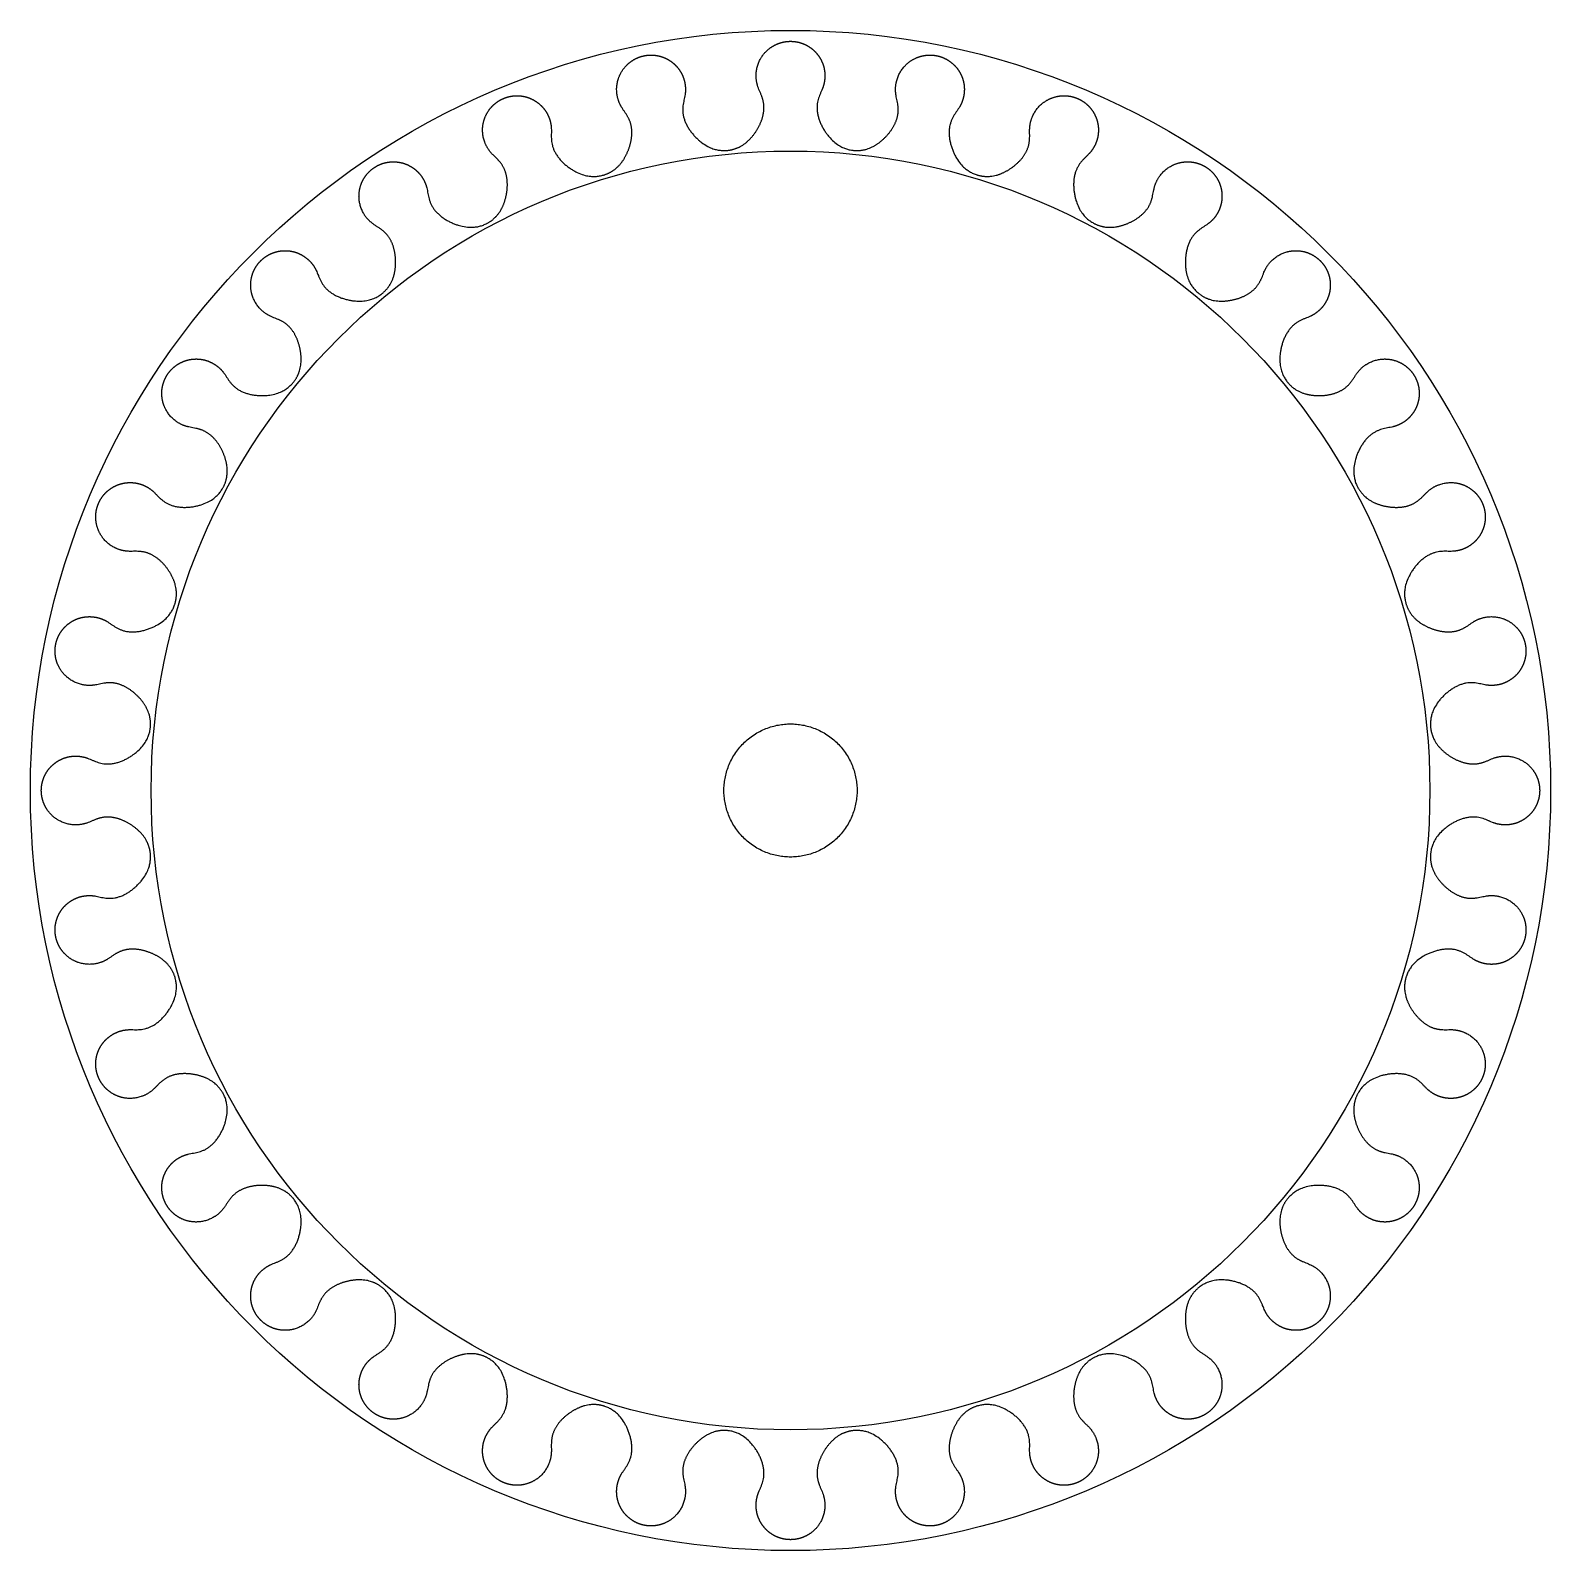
# Model space of a CAD drawing. Header units: millimetres. Extents: x -316 to 441, y -34 to 850.
# Drawn here: x -87.3 to -18.8, y 51.2 to 119.7 of the extents above; entities that cross this region are included whole.
import ezdxf

# ---------------------------------------------------------------- set-up
doc = ezdxf.new("R2010")
doc.units = ezdxf.units.MM
doc.header["$MEASUREMENT"] = 0
doc.layers.add('Work layer', color=254, linetype='Continuous', true_color=0xdddddd)

msp = doc.modelspace()

# ---------------------------------------------------------------- linework, layer by layer
at = {"layer": 'Work layer'}
for radius in [34.25, 28.81]:
    msp.add_circle((-53.062, 85.459), radius, dxfattribs=at)
for points, weights, degree, knots in [([(-84.74, 86.915), (-85.021, 87.018), (-85.325, 87.053), (-85.629, 87.013), (-85.913, 86.9), (-86.159, 86.728), (-86.404, 86.556), (-86.607, 86.328), (-86.749, 86.056), (-86.82, 85.759), (-86.82, 85.459), (-86.82, 85.159), (-86.749, 84.862), (-86.607, 84.589), (-86.404, 84.361), (-86.159, 84.189), (-85.913, 84.017), (-85.629, 83.905), (-85.325, 83.865), (-85.021, 83.9), (-84.74, 84.002), (-84.209, 84.195), (-83.766, 84.631), (-82.772, 84.044), (-82.295, 83.646), (-82.051, 83.136), (-81.957, 82.94), (-81.897, 82.729), (-81.876, 82.51), (-81.893, 82.292), (-81.947, 82.081), (-82.087, 81.534), (-82.477, 81.05), (-83.338, 80.281), (-83.857, 80.621), (-84.415, 80.707), (-84.712, 80.753), (-85.016, 80.728), (-85.307, 80.629), (-85.563, 80.464), (-85.771, 80.247), (-85.978, 80.03), (-86.132, 79.767), (-86.218, 79.472), (-86.23, 79.167), (-86.171, 78.873), (-86.113, 78.579), (-85.985, 78.301), (-85.793, 78.062), (-85.55, 77.877), (-85.275, 77.756), (-85.001, 77.636), (-84.7, 77.581), (-84.394, 77.601), (-84.103, 77.695), (-83.847, 77.85), (-83.364, 78.143), (-83.014, 78.656), (-81.925, 78.275), (-81.38, 77.977), (-81.041, 77.525), (-80.91, 77.352), (-80.811, 77.156), (-80.747, 76.946), (-80.721, 76.728), (-80.733, 76.511), (-80.764, 75.947), (-81.052, 75.397), (-81.746, 74.474), (-82.321, 74.706), (-82.886, 74.682), (-83.185, 74.669), (-83.479, 74.585), (-83.745, 74.431), (-83.964, 74.219), (-84.125, 73.966), (-84.286, 73.713), (-84.386, 73.425), (-84.413, 73.119), (-84.365, 72.817), (-84.25, 72.54), (-84.135, 72.263), (-83.956, 72.016), (-83.721, 71.818), (-83.446, 71.685), (-83.154, 71.62), (-82.861, 71.555), (-82.556, 71.56), (-82.259, 71.64), (-81.992, 71.788), (-81.771, 71.99), (-81.354, 72.372), (-81.112, 72.944), (-79.969, 72.782), (-79.376, 72.597), (-78.955, 72.219), (-78.794, 72.074), (-78.658, 71.902), (-78.554, 71.708), (-78.486, 71.5), (-78.456, 71.284), (-78.376, 70.725), (-78.551, 70.129), (-79.051, 69.089), (-79.661, 69.205), (-80.21, 69.071), (-80.501, 68.999), (-80.773, 68.86), (-81.004, 68.657), (-81.178, 68.406), (-81.286, 68.127), (-81.395, 67.847), (-81.437, 67.545), (-81.403, 67.239), (-81.297, 66.953), (-81.131, 66.704), (-80.964, 66.454), (-80.74, 66.247), (-80.471, 66.099), (-80.175, 66.022), (-79.876, 66.015), (-79.576, 66.009), (-79.277, 66.073), (-79.002, 66.209), (-78.769, 66.407), (-78.592, 66.648), (-78.258, 67.104), (-78.131, 67.712), (-76.978, 67.776), (-76.361, 67.71), (-75.875, 67.422), (-75.688, 67.312), (-75.521, 67.169), (-75.382, 66.999), (-75.274, 66.808), (-75.202, 66.603), (-75.015, 66.07), (-75.07, 65.451), (-75.359, 64.333), (-75.979, 64.328), (-76.491, 64.089), (-76.763, 63.962), (-77.002, 63.773), (-77.189, 63.529), (-77.311, 63.249), (-77.363, 62.953), (-77.415, 62.658), (-77.397, 62.353), (-77.304, 62.06), (-77.144, 61.8), (-76.932, 61.588), (-76.72, 61.376), (-76.46, 61.216), (-76.167, 61.124), (-75.862, 61.106), (-75.567, 61.158), (-75.272, 61.21), (-74.992, 61.331), (-74.748, 61.518), (-74.558, 61.757), (-74.432, 62.029), (-74.193, 62.541), (-74.187, 63.162), (-73.069, 63.45), (-72.451, 63.506), (-71.918, 63.318), (-71.713, 63.246), (-71.522, 63.139), (-71.351, 62.999), (-71.209, 62.833), (-71.098, 62.646), (-70.811, 62.159), (-70.744, 61.542), (-70.809, 60.389), (-71.417, 60.263), (-71.872, 59.929), (-72.114, 59.752), (-72.312, 59.519), (-72.447, 59.243), (-72.512, 58.945), (-72.505, 58.645), (-72.499, 58.345), (-72.421, 58.05), (-72.274, 57.781), (-72.066, 57.557), (-71.817, 57.39), (-71.568, 57.223), (-71.281, 57.117), (-70.976, 57.084), (-70.673, 57.126), (-70.394, 57.234), (-70.114, 57.343), (-69.863, 57.517), (-69.661, 57.747), (-69.521, 58.019), (-69.45, 58.31), (-69.316, 58.859), (-69.432, 59.469), (-68.391, 59.97), (-67.796, 60.145), (-67.236, 60.065), (-67.021, 60.034), (-66.812, 59.967), (-66.618, 59.863), (-66.446, 59.727), (-66.301, 59.565), (-65.924, 59.145), (-65.739, 58.552), (-65.577, 57.409), (-66.148, 57.166), (-66.53, 56.75), (-66.733, 56.529), (-66.881, 56.262), (-66.961, 55.965), (-66.966, 55.66), (-66.901, 55.367), (-66.836, 55.074), (-66.702, 54.8), (-66.505, 54.564), (-66.258, 54.385), (-65.981, 54.27), (-65.704, 54.156), (-65.402, 54.108), (-65.096, 54.134), (-64.807, 54.234), (-64.555, 54.395), (-64.302, 54.556), (-64.089, 54.776), (-63.936, 55.042), (-63.852, 55.335), (-63.839, 55.635), (-63.814, 56.199), (-64.047, 56.775), (-63.124, 57.469), (-62.574, 57.757), (-62.01, 57.788), (-61.793, 57.8), (-61.575, 57.774), (-61.364, 57.71), (-61.169, 57.61), (-60.995, 57.48), (-60.543, 57.141), (-60.246, 56.596), (-59.864, 55.506), (-60.377, 55.157), (-60.671, 54.674), (-60.826, 54.417), (-60.92, 54.127), (-60.94, 53.82), (-60.885, 53.52), (-60.764, 53.245), (-60.643, 52.971), (-60.459, 52.728), (-60.219, 52.535), (-59.942, 52.408), (-59.648, 52.349), (-59.354, 52.291), (-59.049, 52.303), (-58.754, 52.388), (-58.49, 52.543), (-58.274, 52.75), (-58.057, 52.957), (-57.891, 53.214), (-57.793, 53.505), (-57.768, 53.809), (-57.813, 54.105), (-57.899, 54.664), (-58.24, 55.183), (-57.47, 56.044), (-56.987, 56.434), (-56.44, 56.574), (-56.229, 56.628), (-56.01, 56.645), (-55.791, 56.623), (-55.58, 56.564), (-55.384, 56.47), (-54.875, 56.226), (-54.477, 55.749), (-53.89, 54.755), (-54.325, 54.312), (-54.518, 53.781), (-54.621, 53.499), (-54.656, 53.196), (-54.616, 52.891), (-54.504, 52.607), (-54.332, 52.362), (-54.16, 52.116), (-53.931, 51.914), (-53.659, 51.772), (-53.362, 51.701), (-53.062, 51.701), (-52.762, 51.701), (-52.465, 51.772), (-52.193, 51.914), (-51.964, 52.116), (-51.792, 52.362), (-51.62, 52.607), (-51.508, 52.891), (-51.468, 53.196), (-51.503, 53.499), (-51.605, 53.781), (-51.799, 54.312), (-52.234, 54.755), (-51.647, 55.749), (-51.249, 56.226), (-50.739, 56.47), (-50.544, 56.564), (-50.332, 56.623), (-50.114, 56.645), (-49.895, 56.628), (-49.684, 56.574), (-49.137, 56.434), (-48.654, 56.044), (-47.884, 55.183), (-48.225, 54.664), (-48.31, 54.105), (-48.356, 53.809), (-48.331, 53.505), (-48.232, 53.214), (-48.067, 52.957), (-47.85, 52.75), (-47.634, 52.543), (-47.37, 52.388), (-47.075, 52.303), (-46.77, 52.291), (-46.476, 52.349), (-46.182, 52.408), (-45.905, 52.535), (-45.665, 52.728), (-45.481, 52.971), (-45.36, 53.245), (-45.239, 53.52), (-45.184, 53.82), (-45.204, 54.127), (-45.298, 54.417), (-45.453, 54.674), (-45.746, 55.157), (-46.26, 55.506), (-45.878, 56.596), (-45.581, 57.141), (-45.129, 57.48), (-44.955, 57.61), (-44.759, 57.71), (-44.549, 57.774), (-44.331, 57.8), (-44.114, 57.788), (-43.55, 57.757), (-43, 57.469), (-42.077, 56.775), (-42.31, 56.199), (-42.285, 55.635), (-42.272, 55.335), (-42.188, 55.042), (-42.035, 54.776), (-41.822, 54.556), (-41.569, 54.395), (-41.316, 54.234), (-41.028, 54.134), (-40.722, 54.108), (-40.42, 54.156), (-40.143, 54.27), (-39.866, 54.385), (-39.619, 54.564), (-39.422, 54.8), (-39.288, 55.074), (-39.223, 55.367), (-39.158, 55.66), (-39.163, 55.965), (-39.243, 56.262), (-39.391, 56.529), (-39.594, 56.75), (-39.975, 57.166), (-40.547, 57.409), (-40.385, 58.552), (-40.2, 59.145), (-39.823, 59.565), (-39.678, 59.727), (-39.505, 59.863), (-39.311, 59.967), (-39.103, 60.034), (-38.888, 60.065), (-38.328, 60.145), (-37.733, 59.97), (-36.692, 59.469), (-36.808, 58.859), (-36.674, 58.31), (-36.603, 58.019), (-36.463, 57.747), (-36.261, 57.517), (-36.009, 57.343), (-35.73, 57.234), (-35.451, 57.126), (-35.148, 57.084), (-34.843, 57.117), (-34.556, 57.223), (-34.307, 57.39), (-34.058, 57.557), (-33.85, 57.781), (-33.702, 58.05), (-33.625, 58.345), (-33.619, 58.645), (-33.612, 58.945), (-33.676, 59.243), (-33.812, 59.519), (-34.01, 59.752), (-34.252, 59.929), (-34.707, 60.263), (-35.315, 60.389), (-35.38, 61.542), (-35.313, 62.159), (-35.026, 62.646), (-34.915, 62.833), (-34.772, 62.999), (-34.602, 63.139), (-34.411, 63.246), (-34.206, 63.318), (-33.673, 63.506), (-33.055, 63.45), (-31.937, 63.162), (-31.931, 62.541), (-31.692, 62.029), (-31.566, 61.757), (-31.376, 61.518), (-31.132, 61.331), (-30.852, 61.21), (-30.557, 61.158), (-30.261, 61.106), (-29.957, 61.124), (-29.664, 61.216), (-29.404, 61.376), (-29.192, 61.588), (-28.98, 61.8), (-28.82, 62.06), (-28.727, 62.353), (-28.709, 62.658), (-28.761, 62.953), (-28.813, 63.249), (-28.935, 63.529), (-29.122, 63.773), (-29.361, 63.962), (-29.632, 64.089), (-30.145, 64.328), (-30.765, 64.333), (-31.054, 65.451), (-31.109, 66.07), (-30.922, 66.603), (-30.849, 66.808), (-30.742, 66.999), (-30.603, 67.169), (-30.436, 67.312), (-30.249, 67.422), (-29.763, 67.71), (-29.145, 67.776), (-27.993, 67.712), (-27.866, 67.104), (-27.532, 66.648), (-27.355, 66.407), (-27.122, 66.209), (-26.847, 66.073), (-26.548, 66.009), (-26.248, 66.015), (-25.949, 66.022), (-25.653, 66.099), (-25.384, 66.247), (-25.16, 66.454), (-24.993, 66.704), (-24.827, 66.953), (-24.721, 67.239), (-24.687, 67.545), (-24.729, 67.847), (-24.837, 68.127), (-24.946, 68.406), (-25.12, 68.657), (-25.351, 68.86), (-25.622, 68.999), (-25.914, 69.071), (-26.462, 69.205), (-27.072, 69.089), (-27.573, 70.129), (-27.748, 70.725), (-27.668, 71.284), (-27.638, 71.5), (-27.57, 71.708), (-27.466, 71.902), (-27.33, 72.074), (-27.169, 72.219), (-26.748, 72.597), (-26.155, 72.782), (-25.012, 72.944), (-24.769, 72.372), (-24.353, 71.99), (-24.132, 71.788), (-23.865, 71.64), (-23.568, 71.56), (-23.263, 71.555), (-22.97, 71.62), (-22.678, 71.685), (-22.403, 71.818), (-22.168, 72.016), (-21.988, 72.263), (-21.874, 72.54), (-21.759, 72.817), (-21.711, 73.119), (-21.738, 73.425), (-21.837, 73.713), (-21.999, 73.966), (-22.16, 74.219), (-22.379, 74.431), (-22.645, 74.585), (-22.939, 74.669), (-23.238, 74.682), (-23.803, 74.706), (-24.378, 74.474), (-25.072, 75.397), (-25.36, 75.947), (-25.391, 76.511), (-25.403, 76.728), (-25.377, 76.946), (-25.313, 77.156), (-25.214, 77.352), (-25.083, 77.525), (-24.744, 77.977), (-24.199, 78.275), (-23.11, 78.656), (-22.76, 78.143), (-22.277, 77.85), (-22.021, 77.695), (-21.73, 77.601), (-21.424, 77.581), (-21.123, 77.636), (-20.849, 77.756), (-20.574, 77.877), (-20.331, 78.062), (-20.139, 78.301), (-20.011, 78.579), (-19.953, 78.873), (-19.894, 79.167), (-19.906, 79.472), (-19.992, 79.767), (-20.146, 80.03), (-20.353, 80.247), (-20.561, 80.464), (-20.817, 80.629), (-21.108, 80.728), (-21.412, 80.753), (-21.709, 80.707), (-22.267, 80.621), (-22.786, 80.281), (-23.647, 81.05), (-24.037, 81.534), (-24.177, 82.081), (-24.231, 82.292), (-24.248, 82.51), (-24.227, 82.729), (-24.167, 82.94), (-24.073, 83.136), (-23.829, 83.646), (-23.352, 84.044), (-22.358, 84.631), (-21.915, 84.195), (-21.384, 84.002), (-21.102, 83.9), (-20.799, 83.865), (-20.495, 83.905), (-20.211, 84.017), (-19.965, 84.189), (-19.719, 84.361), (-19.517, 84.589), (-19.375, 84.862), (-19.304, 85.159), (-19.304, 85.459), (-19.304, 85.759), (-19.375, 86.056), (-19.517, 86.328), (-19.719, 86.556), (-19.965, 86.728), (-20.211, 86.9), (-20.495, 87.013), (-20.799, 87.053), (-21.102, 87.018), (-21.384, 86.915), (-21.915, 86.722), (-22.358, 86.287), (-23.352, 86.874), (-23.829, 87.272), (-24.073, 87.781), (-24.167, 87.977), (-24.227, 88.188), (-24.248, 88.407), (-24.231, 88.626), (-24.177, 88.836), (-24.037, 89.384), (-23.647, 89.867), (-22.786, 90.636), (-22.267, 90.296), (-21.709, 90.21), (-21.412, 90.165), (-21.108, 90.189), (-20.817, 90.288), (-20.561, 90.454), (-20.353, 90.67), (-20.146, 90.887), (-19.992, 91.15), (-19.906, 91.445), (-19.894, 91.75), (-19.953, 92.045), (-20.011, 92.339), (-20.139, 92.616), (-20.331, 92.856), (-20.574, 93.04), (-20.849, 93.161), (-21.123, 93.282), (-21.424, 93.336), (-21.73, 93.316), (-22.021, 93.223), (-22.277, 93.067), (-22.76, 92.774), (-23.11, 92.261), (-24.199, 92.642), (-24.744, 92.94), (-25.083, 93.392), (-25.214, 93.566), (-25.313, 93.761), (-25.377, 93.972), (-25.403, 94.19), (-25.391, 94.407), (-25.36, 94.971), (-25.072, 95.521), (-24.378, 96.443), (-23.803, 96.211), (-23.238, 96.236), (-22.939, 96.249), (-22.645, 96.332), (-22.379, 96.486), (-22.16, 96.698), (-21.999, 96.951), (-21.837, 97.204), (-21.738, 97.493), (-21.711, 97.799), (-21.759, 98.1), (-21.874, 98.377), (-21.988, 98.654), (-22.168, 98.902), (-22.403, 99.099), (-22.678, 99.232), (-22.97, 99.297), (-23.263, 99.362), (-23.568, 99.357), (-23.865, 99.278), (-24.132, 99.129), (-24.353, 98.927), (-24.769, 98.545), (-25.012, 97.974), (-26.155, 98.135), (-26.748, 98.321), (-27.169, 98.698), (-27.33, 98.843), (-27.466, 99.015), (-27.57, 99.209), (-27.638, 99.418), (-27.668, 99.633), (-27.748, 100.192), (-27.573, 100.788), (-27.072, 101.828), (-26.462, 101.713), (-25.914, 101.847), (-25.622, 101.918), (-25.351, 102.058), (-25.12, 102.26), (-24.946, 102.511), (-24.837, 102.791), (-24.729, 103.07), (-24.687, 103.373), (-24.721, 103.678), (-24.827, 103.964), (-24.993, 104.214), (-25.16, 104.463), (-25.384, 104.67), (-25.653, 104.818), (-25.949, 104.895), (-26.248, 104.902), (-26.548, 104.909), (-26.847, 104.844), (-27.122, 104.708), (-27.355, 104.511), (-27.532, 104.269), (-27.866, 103.813), (-27.993, 103.205), (-29.145, 103.141), (-29.763, 103.207), (-30.249, 103.495), (-30.436, 103.606), (-30.603, 103.748), (-30.742, 103.918), (-30.849, 104.11), (-30.922, 104.315), (-31.109, 104.848), (-31.054, 105.466), (-30.765, 106.584), (-30.145, 106.59), (-29.632, 106.828), (-29.361, 106.955), (-29.122, 107.145), (-28.935, 107.388), (-28.813, 107.669), (-28.761, 107.964), (-28.709, 108.259), (-28.727, 108.564), (-28.82, 108.857), (-28.98, 109.117), (-29.192, 109.329), (-29.404, 109.541), (-29.664, 109.701), (-29.957, 109.793), (-30.261, 109.812), (-30.557, 109.76), (-30.852, 109.707), (-31.132, 109.586), (-31.376, 109.399), (-31.566, 109.16), (-31.692, 108.888), (-31.931, 108.376), (-31.937, 107.755), (-33.055, 107.467), (-33.673, 107.412), (-34.206, 107.599), (-34.411, 107.671), (-34.602, 107.778), (-34.772, 107.918), (-34.915, 108.085), (-35.026, 108.272), (-35.313, 108.758), (-35.38, 109.375), (-35.315, 110.528), (-34.707, 110.654), (-34.252, 110.989), (-34.01, 111.166), (-33.812, 111.399), (-33.676, 111.674), (-33.612, 111.973), (-33.619, 112.272), (-33.625, 112.572), (-33.702, 112.868), (-33.85, 113.137), (-34.058, 113.361), (-34.307, 113.527), (-34.556, 113.694), (-34.843, 113.8), (-35.148, 113.833), (-35.451, 113.792), (-35.73, 113.683), (-36.009, 113.574), (-36.261, 113.401), (-36.463, 113.17), (-36.603, 112.898), (-36.674, 112.607), (-36.808, 112.058), (-36.692, 111.448), (-37.733, 110.947), (-38.328, 110.772), (-38.888, 110.852), (-39.103, 110.883), (-39.311, 110.951), (-39.505, 111.054), (-39.678, 111.19), (-39.823, 111.352), (-40.2, 111.773), (-40.385, 112.365), (-40.547, 113.509), (-39.975, 113.751), (-39.594, 114.168), (-39.391, 114.389), (-39.243, 114.656), (-39.163, 114.952), (-39.158, 115.258), (-39.223, 115.55), (-39.288, 115.843), (-39.422, 116.118), (-39.619, 116.353), (-39.866, 116.532), (-40.143, 116.647), (-40.42, 116.762), (-40.722, 116.81), (-41.028, 116.783), (-41.316, 116.683), (-41.569, 116.522), (-41.822, 116.361), (-42.035, 116.142), (-42.188, 115.876), (-42.272, 115.582), (-42.285, 115.282), (-42.31, 114.718), (-42.077, 114.142), (-43, 113.448), (-43.55, 113.16), (-44.114, 113.13), (-44.331, 113.118), (-44.549, 113.144), (-44.759, 113.207), (-44.955, 113.307), (-45.129, 113.437), (-45.581, 113.776), (-45.878, 114.321), (-46.26, 115.411), (-45.746, 115.761), (-45.453, 116.244), (-45.298, 116.5), (-45.204, 116.791), (-45.184, 117.097), (-45.239, 117.397), (-45.36, 117.672), (-45.481, 117.946), (-45.665, 118.19), (-45.905, 118.382), (-46.182, 118.509), (-46.476, 118.568), (-46.77, 118.626), (-47.075, 118.615), (-47.37, 118.529), (-47.634, 118.375), (-47.85, 118.167), (-48.067, 117.96), (-48.232, 117.703), (-48.331, 117.413), (-48.356, 117.108), (-48.31, 116.812), (-48.225, 116.253), (-47.884, 115.734), (-48.654, 114.873), (-49.137, 114.484), (-49.684, 114.344), (-49.895, 114.29), (-50.114, 114.272), (-50.332, 114.294), (-50.544, 114.354), (-50.739, 114.447), (-51.249, 114.692), (-51.647, 115.168), (-52.234, 116.163), (-51.799, 116.605), (-51.605, 117.136), (-51.503, 117.418), (-51.468, 117.722), (-51.508, 118.026), (-51.62, 118.31), (-51.792, 118.556), (-51.964, 118.801), (-52.193, 119.004), (-52.465, 119.146), (-52.762, 119.217), (-53.062, 119.217), (-53.362, 119.217), (-53.659, 119.146), (-53.931, 119.004), (-54.16, 118.801), (-54.332, 118.556), (-54.504, 118.31), (-54.616, 118.026), (-54.656, 117.722), (-54.621, 117.418), (-54.518, 117.136), (-54.325, 116.605), (-53.89, 116.163), (-54.477, 115.168), (-54.875, 114.692), (-55.384, 114.447), (-55.58, 114.354), (-55.791, 114.294), (-56.01, 114.272), (-56.229, 114.29), (-56.44, 114.344), (-56.987, 114.484), (-57.47, 114.873), (-58.24, 115.734), (-57.899, 116.253), (-57.813, 116.812), (-57.768, 117.108), (-57.793, 117.413), (-57.891, 117.703), (-58.057, 117.96), (-58.274, 118.167), (-58.49, 118.375), (-58.754, 118.529), (-59.049, 118.615), (-59.354, 118.626), (-59.648, 118.568), (-59.942, 118.509), (-60.219, 118.382), (-60.459, 118.19), (-60.643, 117.946), (-60.764, 117.672), (-60.885, 117.397), (-60.94, 117.097), (-60.92, 116.791), (-60.826, 116.5), (-60.671, 116.244), (-60.377, 115.761), (-59.864, 115.411), (-60.246, 114.321), (-60.543, 113.776), (-60.995, 113.437), (-61.169, 113.307), (-61.364, 113.207), (-61.575, 113.144), (-61.793, 113.118), (-62.01, 113.13), (-62.574, 113.16), (-63.124, 113.448), (-64.047, 114.142), (-63.814, 114.718), (-63.839, 115.282), (-63.852, 115.582), (-63.936, 115.876), (-64.089, 116.142), (-64.302, 116.361), (-64.555, 116.522), (-64.807, 116.683), (-65.096, 116.783), (-65.402, 116.81), (-65.704, 116.762), (-65.981, 116.647), (-66.258, 116.532), (-66.505, 116.353), (-66.702, 116.118), (-66.836, 115.843), (-66.901, 115.55), (-66.966, 115.258), (-66.961, 114.952), (-66.881, 114.656), (-66.733, 114.389), (-66.53, 114.168), (-66.148, 113.751), (-65.577, 113.509), (-65.739, 112.365), (-65.924, 111.773), (-66.301, 111.352), (-66.446, 111.19), (-66.618, 111.054), (-66.812, 110.951), (-67.021, 110.883), (-67.236, 110.852), (-67.796, 110.772), (-68.391, 110.947), (-69.432, 111.448), (-69.316, 112.058), (-69.45, 112.607), (-69.521, 112.898), (-69.661, 113.17), (-69.863, 113.401), (-70.114, 113.574), (-70.394, 113.683), (-70.673, 113.792), (-70.976, 113.833), (-71.281, 113.8), (-71.568, 113.694), (-71.817, 113.527), (-72.066, 113.361), (-72.274, 113.137), (-72.421, 112.868), (-72.499, 112.572), (-72.505, 112.272), (-72.512, 111.973), (-72.447, 111.674), (-72.312, 111.399), (-72.114, 111.166), (-71.872, 110.989), (-71.417, 110.654), (-70.809, 110.528), (-70.744, 109.375), (-70.811, 108.758), (-71.098, 108.272), (-71.209, 108.085), (-71.351, 107.918), (-71.522, 107.778), (-71.713, 107.671), (-71.918, 107.599), (-72.451, 107.412), (-73.069, 107.467), (-74.187, 107.755), (-74.193, 108.376), (-74.432, 108.888), (-74.558, 109.16), (-74.748, 109.399), (-74.992, 109.586), (-75.272, 109.707), (-75.567, 109.76), (-75.862, 109.812), (-76.167, 109.793), (-76.46, 109.701), (-76.72, 109.541), (-76.932, 109.329), (-77.144, 109.117), (-77.304, 108.857), (-77.397, 108.564), (-77.415, 108.259), (-77.363, 107.964), (-77.311, 107.669), (-77.189, 107.388), (-77.002, 107.145), (-76.763, 106.955), (-76.491, 106.828), (-75.979, 106.59), (-75.359, 106.584), (-75.07, 105.466), (-75.015, 104.848), (-75.202, 104.315), (-75.274, 104.11), (-75.382, 103.918), (-75.521, 103.748), (-75.688, 103.606), (-75.875, 103.495), (-76.361, 103.207), (-76.978, 103.141), (-78.131, 103.205), (-78.258, 103.813), (-78.592, 104.269), (-78.769, 104.511), (-79.002, 104.708), (-79.277, 104.844), (-79.576, 104.909), (-79.876, 104.902), (-80.175, 104.895), (-80.471, 104.818), (-80.74, 104.67), (-80.964, 104.463), (-81.131, 104.214), (-81.297, 103.964), (-81.403, 103.678), (-81.437, 103.373), (-81.395, 103.07), (-81.286, 102.791), (-81.178, 102.511), (-81.004, 102.26), (-80.773, 102.058), (-80.501, 101.918), (-80.21, 101.847), (-79.661, 101.713), (-79.051, 101.828), (-78.551, 100.788), (-78.376, 100.192), (-78.456, 99.633), (-78.486, 99.418), (-78.554, 99.209), (-78.658, 99.015), (-78.794, 98.843), (-78.955, 98.698), (-79.376, 98.321), (-79.969, 98.135), (-81.112, 97.974), (-81.354, 98.545), (-81.771, 98.927), (-81.992, 99.129), (-82.259, 99.278), (-82.556, 99.357), (-82.861, 99.362), (-83.154, 99.297), (-83.446, 99.232), (-83.721, 99.099), (-83.956, 98.902), (-84.135, 98.654), (-84.25, 98.377), (-84.365, 98.1), (-84.413, 97.799), (-84.386, 97.493), (-84.286, 97.204), (-84.125, 96.951), (-83.964, 96.698), (-83.745, 96.486), (-83.479, 96.332), (-83.185, 96.249), (-82.886, 96.236), (-82.321, 96.211), (-81.746, 96.443), (-81.052, 95.521), (-80.764, 94.971), (-80.733, 94.407), (-80.721, 94.19), (-80.747, 93.972), (-80.811, 93.761), (-80.91, 93.566), (-81.041, 93.392), (-81.38, 92.94), (-81.925, 92.642), (-83.014, 92.261), (-83.364, 92.774), (-83.847, 93.067), (-84.103, 93.223), (-84.394, 93.316), (-84.7, 93.336), (-85.001, 93.282), (-85.275, 93.161), (-85.55, 93.04), (-85.793, 92.856), (-85.985, 92.616), (-86.113, 92.339), (-86.171, 92.045), (-86.23, 91.75), (-86.218, 91.445), (-86.132, 91.15), (-85.978, 90.887), (-85.771, 90.67), (-85.563, 90.454), (-85.307, 90.288), (-85.016, 90.189), (-84.712, 90.165), (-84.415, 90.21), (-83.857, 90.296), (-83.338, 90.636), (-82.477, 89.867), (-82.087, 89.384), (-81.947, 88.836), (-81.893, 88.626), (-81.876, 88.407), (-81.897, 88.188), (-81.957, 87.977), (-82.051, 87.781), (-82.295, 87.272), (-82.772, 86.874), (-83.766, 86.287), (-84.209, 86.722), (-84.74, 86.915)], [1, 0.954804333271, 0.932206499907, 0.932206499907, 0.954804333271, 1, 0.954804333271, 0.932206499907, 0.932206499907, 0.954804333271, 1, 0.954804333271, 0.932206499907, 0.932206499907, 0.954804333271, 1, 0.954804333271, 0.932206499907, 0.932206499907, 0.954804333271, 1, 1, 1, 1, 1, 1, 0.975877048314, 0.963815572472, 0.963815572472, 0.975877048314, 1, 1, 1, 1, 1, 1, 0.954804333271, 0.932206499907, 0.932206499907, 0.954804333271, 1, 0.954804333271, 0.932206499907, 0.932206499907, 0.954804333271, 1, 0.954804333271, 0.932206499907, 0.932206499907, 0.954804333271, 1, 0.954804333271, 0.932206499907, 0.932206499907, 0.954804333271, 1, 1, 1, 1, 1, 1, 0.975877048314, 0.963815572472, 0.963815572472, 0.975877048314, 1, 1, 1, 1, 1, 1, 0.954804333271, 0.932206499907, 0.932206499907, 0.954804333271, 1, 0.954804333271, 0.932206499907, 0.932206499907, 0.954804333271, 1, 0.954804333271, 0.932206499907, 0.932206499907, 0.954804333271, 1, 0.954804333271, 0.932206499907, 0.932206499907, 0.954804333271, 1, 1, 1, 1, 1, 1, 0.975877048314, 0.963815572472, 0.963815572472, 0.975877048314, 1, 1, 1, 1, 1, 1, 0.954804333271, 0.932206499907, 0.932206499907, 0.954804333271, 1, 0.954804333271, 0.932206499907, 0.932206499907, 0.954804333271, 1, 0.954804333271, 0.932206499907, 0.932206499907, 0.954804333271, 1, 0.954804333271, 0.932206499907, 0.932206499907, 0.954804333271, 1, 1, 1, 1, 1, 1, 0.975877048314, 0.963815572472, 0.963815572472, 0.975877048314, 1, 1, 1, 1, 1, 1, 0.954804333271, 0.932206499907, 0.932206499907, 0.954804333271, 1, 0.954804333271, 0.932206499907, 0.932206499907, 0.954804333271, 1, 0.954804333271, 0.932206499907, 0.932206499907, 0.954804333271, 1, 0.954804333271, 0.932206499907, 0.932206499907, 0.954804333271, 1, 1, 1, 1, 1, 1, 0.975877048314, 0.963815572472, 0.963815572472, 0.975877048314, 1, 1, 1, 1, 1, 1, 0.954804333271, 0.932206499907, 0.932206499907, 0.954804333271, 1, 0.954804333271, 0.932206499907, 0.932206499907, 0.954804333271, 1, 0.954804333271, 0.932206499907, 0.932206499907, 0.954804333271, 1, 0.954804333271, 0.932206499907, 0.932206499907, 0.954804333271, 1, 1, 1, 1, 1, 1, 0.975877048314, 0.963815572472, 0.963815572472, 0.975877048314, 1, 1, 1, 1, 1, 1, 0.954804333271, 0.932206499907, 0.932206499907, 0.954804333271, 1, 0.954804333271, 0.932206499907, 0.932206499907, 0.954804333271, 1, 0.954804333271, 0.932206499907, 0.932206499907, 0.954804333271, 1, 0.954804333271, 0.932206499907, 0.932206499907, 0.954804333271, 1, 1, 1, 1, 1, 1, 0.975877048314, 0.963815572472, 0.963815572472, 0.975877048314, 1, 1, 1, 1, 1, 1, 0.954804333271, 0.932206499907, 0.932206499907, 0.954804333271, 1, 0.954804333271, 0.932206499907, 0.932206499907, 0.954804333271, 1, 0.954804333271, 0.932206499907, 0.932206499907, 0.954804333271, 1, 0.954804333271, 0.932206499907, 0.932206499907, 0.954804333271, 1, 1, 1, 1, 1, 1, 0.975877048314, 0.963815572472, 0.963815572472, 0.975877048314, 1, 1, 1, 1, 1, 1, 0.954804333271, 0.932206499907, 0.932206499907, 0.954804333271, 1, 0.954804333271, 0.932206499907, 0.932206499907, 0.954804333271, 1, 0.954804333271, 0.932206499907, 0.932206499907, 0.954804333271, 1, 0.954804333271, 0.932206499907, 0.932206499907, 0.954804333271, 1, 1, 1, 1, 1, 1, 0.975877048314, 0.963815572472, 0.963815572472, 0.975877048314, 1, 1, 1, 1, 1, 1, 0.954804333271, 0.932206499907, 0.932206499907, 0.954804333271, 1, 0.954804333271, 0.932206499907, 0.932206499907, 0.954804333271, 1, 0.954804333271, 0.932206499907, 0.932206499907, 0.954804333271, 1, 0.954804333271, 0.932206499907, 0.932206499907, 0.954804333271, 1, 1, 1, 1, 1, 1, 0.975877048314, 0.963815572472, 0.963815572472, 0.975877048314, 1, 1, 1, 1, 1, 1, 0.954804333271, 0.932206499907, 0.932206499907, 0.954804333271, 1, 0.954804333271, 0.932206499907, 0.932206499907, 0.954804333271, 1, 0.954804333271, 0.932206499907, 0.932206499907, 0.954804333271, 1, 0.954804333271, 0.932206499907, 0.932206499907, 0.954804333271, 1, 1, 1, 1, 1, 1, 0.975877048314, 0.963815572472, 0.963815572472, 0.975877048314, 1, 1, 1, 1, 1, 1, 0.954804333271, 0.932206499907, 0.932206499907, 0.954804333271, 1, 0.954804333271, 0.932206499907, 0.932206499907, 0.954804333271, 1, 0.954804333271, 0.932206499907, 0.932206499907, 0.954804333271, 1, 0.954804333271, 0.932206499907, 0.932206499907, 0.954804333271, 1, 1, 1, 1, 1, 1, 0.975877048314, 0.963815572472, 0.963815572472, 0.975877048314, 1, 1, 1, 1, 1, 1, 0.954804333271, 0.932206499907, 0.932206499907, 0.954804333271, 1, 0.954804333271, 0.932206499907, 0.932206499907, 0.954804333271, 1, 0.954804333271, 0.932206499907, 0.932206499907, 0.954804333271, 1, 0.954804333271, 0.932206499907, 0.932206499907, 0.954804333271, 1, 1, 1, 1, 1, 1, 0.975877048314, 0.963815572472, 0.963815572472, 0.975877048314, 1, 1, 1, 1, 1, 1, 0.954804333271, 0.932206499907, 0.932206499907, 0.954804333271, 1, 0.954804333271, 0.932206499907, 0.932206499907, 0.954804333271, 1, 0.954804333271, 0.932206499907, 0.932206499907, 0.954804333271, 1, 0.954804333271, 0.932206499907, 0.932206499907, 0.954804333271, 1, 1, 1, 1, 1, 1, 0.975877048314, 0.963815572472, 0.963815572472, 0.975877048314, 1, 1, 1, 1, 1, 1, 0.954804333271, 0.932206499907, 0.932206499907, 0.954804333271, 1, 0.954804333271, 0.932206499907, 0.932206499907, 0.954804333271, 1, 0.954804333271, 0.932206499907, 0.932206499907, 0.954804333271, 1, 0.954804333271, 0.932206499907, 0.932206499907, 0.954804333271, 1, 1, 1, 1, 1, 1, 0.975877048314, 0.963815572472, 0.963815572472, 0.975877048314, 1, 1, 1, 1, 1, 1, 0.954804333271, 0.932206499907, 0.932206499907, 0.954804333271, 1, 0.954804333271, 0.932206499907, 0.932206499907, 0.954804333271, 1, 0.954804333271, 0.932206499907, 0.932206499907, 0.954804333271, 1, 0.954804333271, 0.932206499907, 0.932206499907, 0.954804333271, 1, 1, 1, 1, 1, 1, 0.975877048314, 0.963815572472, 0.963815572472, 0.975877048314, 1, 1, 1, 1, 1, 1, 0.954804333271, 0.932206499907, 0.932206499907, 0.954804333271, 1, 0.954804333271, 0.932206499907, 0.932206499907, 0.954804333271, 1, 0.954804333271, 0.932206499907, 0.932206499907, 0.954804333271, 1, 0.954804333271, 0.932206499907, 0.932206499907, 0.954804333271, 1, 1, 1, 1, 1, 1, 0.975877048314, 0.963815572472, 0.963815572472, 0.975877048314, 1, 1, 1, 1, 1, 1, 0.954804333271, 0.932206499907, 0.932206499907, 0.954804333271, 1, 0.954804333271, 0.932206499907, 0.932206499907, 0.954804333271, 1, 0.954804333271, 0.932206499907, 0.932206499907, 0.954804333271, 1, 0.954804333271, 0.932206499907, 0.932206499907, 0.954804333271, 1, 1, 1, 1, 1, 1, 0.975877048314, 0.963815572472, 0.963815572472, 0.975877048314, 1, 1, 1, 1, 1, 1, 0.954804333271, 0.932206499907, 0.932206499907, 0.954804333271, 1, 0.954804333271, 0.932206499907, 0.932206499907, 0.954804333271, 1, 0.954804333271, 0.932206499907, 0.932206499907, 0.954804333271, 1, 0.954804333271, 0.932206499907, 0.932206499907, 0.954804333271, 1, 1, 1, 1, 1, 1, 0.975877048314, 0.963815572472, 0.963815572472, 0.975877048314, 1, 1, 1, 1, 1, 1, 0.954804333271, 0.932206499907, 0.932206499907, 0.954804333271, 1, 0.954804333271, 0.932206499907, 0.932206499907, 0.954804333271, 1, 0.954804333271, 0.932206499907, 0.932206499907, 0.954804333271, 1, 0.954804333271, 0.932206499907, 0.932206499907, 0.954804333271, 1, 1, 1, 1, 1, 1, 0.975877048314, 0.963815572472, 0.963815572472, 0.975877048314, 1, 1, 1, 1, 1, 1, 0.954804333271, 0.932206499907, 0.932206499907, 0.954804333271, 1, 0.954804333271, 0.932206499907, 0.932206499907, 0.954804333271, 1, 0.954804333271, 0.932206499907, 0.932206499907, 0.954804333271, 1, 0.954804333271, 0.932206499907, 0.932206499907, 0.954804333271, 1, 1, 1, 1, 1, 1, 0.975877048314, 0.963815572472, 0.963815572472, 0.975877048314, 1, 1, 1, 1, 1, 1, 0.954804333271, 0.932206499907, 0.932206499907, 0.954804333271, 1, 0.954804333271, 0.932206499907, 0.932206499907, 0.954804333271, 1, 0.954804333271, 0.932206499907, 0.932206499907, 0.954804333271, 1, 0.954804333271, 0.932206499907, 0.932206499907, 0.954804333271, 1, 1, 1, 1, 1, 1, 0.975877048314, 0.963815572472, 0.963815572472, 0.975877048314, 1, 1, 1, 1, 1, 1, 0.954804333271, 0.932206499907, 0.932206499907, 0.954804333271, 1, 0.954804333271, 0.932206499907, 0.932206499907, 0.954804333271, 1, 0.954804333271, 0.932206499907, 0.932206499907, 0.954804333271, 1, 0.954804333271, 0.932206499907, 0.932206499907, 0.954804333271, 1, 1, 1, 1, 1, 1, 0.975877048314, 0.963815572472, 0.963815572472, 0.975877048314, 1, 1, 1, 1, 1, 1, 0.954804333271, 0.932206499907, 0.932206499907, 0.954804333271, 1, 0.954804333271, 0.932206499907, 0.932206499907, 0.954804333271, 1, 0.954804333271, 0.932206499907, 0.932206499907, 0.954804333271, 1, 0.954804333271, 0.932206499907, 0.932206499907, 0.954804333271, 1, 1, 1, 1, 1, 1, 0.975877048314, 0.963815572472, 0.963815572472, 0.975877048314, 1, 1, 1, 1, 1, 1, 0.954804333271, 0.932206499907, 0.932206499907, 0.954804333271, 1, 0.954804333271, 0.932206499907, 0.932206499907, 0.954804333271, 1, 0.954804333271, 0.932206499907, 0.932206499907, 0.954804333271, 1, 0.954804333271, 0.932206499907, 0.932206499907, 0.954804333271, 1, 1, 1, 1, 1, 1, 0.975877048314, 0.963815572472, 0.963815572472, 0.975877048314, 1, 1, 1, 1, 1, 1, 0.954804333271, 0.932206499907, 0.932206499907, 0.954804333271, 1, 0.954804333271, 0.932206499907, 0.932206499907, 0.954804333271, 1, 0.954804333271, 0.932206499907, 0.932206499907, 0.954804333271, 1, 0.954804333271, 0.932206499907, 0.932206499907, 0.954804333271, 1, 1, 1, 1, 1, 1, 0.975877048314, 0.963815572472, 0.963815572472, 0.975877048314, 1, 1, 1, 1, 1, 1, 0.954804333271, 0.932206499907, 0.932206499907, 0.954804333271, 1, 0.954804333271, 0.932206499907, 0.932206499907, 0.954804333271, 1, 0.954804333271, 0.932206499907, 0.932206499907, 0.954804333271, 1, 0.954804333271, 0.932206499907, 0.932206499907, 0.954804333271, 1, 1, 1, 1, 1, 1, 0.975877048314, 0.963815572472, 0.963815572472, 0.975877048314, 1, 1, 1, 1, 1, 1, 0.954804333271, 0.932206499907, 0.932206499907, 0.954804333271, 1, 0.954804333271, 0.932206499907, 0.932206499907, 0.954804333271, 1, 0.954804333271, 0.932206499907, 0.932206499907, 0.954804333271, 1, 0.954804333271, 0.932206499907, 0.932206499907, 0.954804333271, 1, 1, 1, 1, 1, 1, 0.975877048314, 0.963815572472, 0.963815572472, 0.975877048314, 1, 1, 1, 1, 1, 1, 0.954804333271, 0.932206499907, 0.932206499907, 0.954804333271, 1, 0.954804333271, 0.932206499907, 0.932206499907, 0.954804333271, 1, 0.954804333271, 0.932206499907, 0.932206499907, 0.954804333271, 1, 0.954804333271, 0.932206499907, 0.932206499907, 0.954804333271, 1, 1, 1, 1, 1, 1, 0.975877048314, 0.963815572472, 0.963815572472, 0.975877048314, 1, 1, 1, 1, 1, 1, 0.954804333271, 0.932206499907, 0.932206499907, 0.954804333271, 1, 0.954804333271, 0.932206499907, 0.932206499907, 0.954804333271, 1, 0.954804333271, 0.932206499907, 0.932206499907, 0.954804333271, 1, 0.954804333271, 0.932206499907, 0.932206499907, 0.954804333271, 1, 1, 1, 1, 1, 1, 0.975877048314, 0.963815572472, 0.963815572472, 0.975877048314, 1, 1, 1, 1, 1, 1, 0.954804333271, 0.932206499907, 0.932206499907, 0.954804333271, 1, 0.954804333271, 0.932206499907, 0.932206499907, 0.954804333271, 1, 0.954804333271, 0.932206499907, 0.932206499907, 0.954804333271, 1, 0.954804333271, 0.932206499907, 0.932206499907, 0.954804333271, 1, 1, 1, 1, 1, 1, 0.975877048314, 0.963815572472, 0.963815572472, 0.975877048314, 1, 1, 1, 1, 1, 1, 0.954804333271, 0.932206499907, 0.932206499907, 0.954804333271, 1, 0.954804333271, 0.932206499907, 0.932206499907, 0.954804333271, 1, 0.954804333271, 0.932206499907, 0.932206499907, 0.954804333271, 1, 0.954804333271, 0.932206499907, 0.932206499907, 0.954804333271, 1, 1, 1, 1, 1, 1, 0.975877048314, 0.963815572472, 0.963815572472, 0.975877048314, 1, 1, 1, 1, 1, 1], 5, [3.082104, 3.082104, 3.082104, 3.082104, 3.082104, 3.082104, 4.569997, 4.569997, 4.569997, 4.569997, 4.569997, 6.057891, 6.057891, 6.057891, 6.057891, 6.057891, 7.545784, 7.545784, 7.545784, 7.545784, 7.545784, 9.033677, 9.033677, 9.033677, 9.033677, 9.033677, 10.033677, 10.033677, 10.033677, 10.033677, 10.033677, 11.115781, 11.115781, 11.115781, 11.115781, 11.115781, 12.115781, 12.115781, 12.115781, 12.115781, 12.115781, 13.603674, 13.603674, 13.603674, 13.603674, 13.603674, 15.091567, 15.091567, 15.091567, 15.091567, 15.091567, 16.579461, 16.579461, 16.579461, 16.579461, 16.579461, 18.067354, 18.067354, 18.067354, 18.067354, 18.067354, 19.067354, 19.067354, 19.067354, 19.067354, 19.067354, 20.149458, 20.149458, 20.149458, 20.149458, 20.149458, 21.149458, 21.149458, 21.149458, 21.149458, 21.149458, 22.637351, 22.637351, 22.637351, 22.637351, 22.637351, 24.125244, 24.125244, 24.125244, 24.125244, 24.125244, 25.613137, 25.613137, 25.613137, 25.613137, 25.613137, 27.101031, 27.101031, 27.101031, 27.101031, 27.101031, 28.101031, 28.101031, 28.101031, 28.101031, 28.101031, 29.183135, 29.183135, 29.183135, 29.183135, 29.183135, 30.183135, 30.183135, 30.183135, 30.183135, 30.183135, 31.671028, 31.671028, 31.671028, 31.671028, 31.671028, 33.158921, 33.158921, 33.158921, 33.158921, 33.158921, 34.646814, 34.646814, 34.646814, 34.646814, 34.646814, 36.134708, 36.134708, 36.134708, 36.134708, 36.134708, 37.134708, 37.134708, 37.134708, 37.134708, 37.134708, 38.216812, 38.216812, 38.216812, 38.216812, 38.216812, 39.216812, 39.216812, 39.216812, 39.216812, 39.216812, 40.704705, 40.704705, 40.704705, 40.704705, 40.704705, 42.192598, 42.192598, 42.192598, 42.192598, 42.192598, 43.680491, 43.680491, 43.680491, 43.680491, 43.680491, 45.168384, 45.168384, 45.168384, 45.168384, 45.168384, 46.168384, 46.168384, 46.168384, 46.168384, 46.168384, 47.250489, 47.250489, 47.250489, 47.250489, 47.250489, 48.250489, 48.250489, 48.250489, 48.250489, 48.250489, 49.738382, 49.738382, 49.738382, 49.738382, 49.738382, 51.226275, 51.226275, 51.226275, 51.226275, 51.226275, 52.714168, 52.714168, 52.714168, 52.714168, 52.714168, 54.202061, 54.202061, 54.202061, 54.202061, 54.202061, 55.202061, 55.202061, 55.202061, 55.202061, 55.202061, 56.284165, 56.284165, 56.284165, 56.284165, 56.284165, 57.284165, 57.284165, 57.284165, 57.284165, 57.284165, 58.772059, 58.772059, 58.772059, 58.772059, 58.772059, 60.259952, 60.259952, 60.259952, 60.259952, 60.259952, 61.747845, 61.747845, 61.747845, 61.747845, 61.747845, 63.235738, 63.235738, 63.235738, 63.235738, 63.235738, 64.235738, 64.235738, 64.235738, 64.235738, 64.235738, 65.317842, 65.317842, 65.317842, 65.317842, 65.317842, 66.317842, 66.317842, 66.317842, 66.317842, 66.317842, 67.805736, 67.805736, 67.805736, 67.805736, 67.805736, 69.293629, 69.293629, 69.293629, 69.293629, 69.293629, 70.781522, 70.781522, 70.781522, 70.781522, 70.781522, 72.269415, 72.269415, 72.269415, 72.269415, 72.269415, 73.269415, 73.269415, 73.269415, 73.269415, 73.269415, 74.351519, 74.351519, 74.351519, 74.351519, 74.351519, 75.351519, 75.351519, 75.351519, 75.351519, 75.351519, 76.839412, 76.839412, 76.839412, 76.839412, 76.839412, 78.327306, 78.327306, 78.327306, 78.327306, 78.327306, 79.815199, 79.815199, 79.815199, 79.815199, 79.815199, 81.303092, 81.303092, 81.303092, 81.303092, 81.303092, 82.303092, 82.303092, 82.303092, 82.303092, 82.303092, 83.385196, 83.385196, 83.385196, 83.385196, 83.385196, 84.385196, 84.385196, 84.385196, 84.385196, 84.385196, 85.873089, 85.873089, 85.873089, 85.873089, 85.873089, 87.360982, 87.360982, 87.360982, 87.360982, 87.360982, 88.848876, 88.848876, 88.848876, 88.848876, 88.848876, 90.336769, 90.336769, 90.336769, 90.336769, 90.336769, 91.336769, 91.336769, 91.336769, 91.336769, 91.336769, 92.418873, 92.418873, 92.418873, 92.418873, 92.418873, 93.418873, 93.418873, 93.418873, 93.418873, 93.418873, 94.906766, 94.906766, 94.906766, 94.906766, 94.906766, 96.394659, 96.394659, 96.394659, 96.394659, 96.394659, 97.882553, 97.882553, 97.882553, 97.882553, 97.882553, 99.370446, 99.370446, 99.370446, 99.370446, 99.370446, 100.370446, 100.370446, 100.370446, 100.370446, 100.370446, 101.45255, 101.45255, 101.45255, 101.45255, 101.45255, 102.45255, 102.45255, 102.45255, 102.45255, 102.45255, 103.940443, 103.940443, 103.940443, 103.940443, 103.940443, 105.428336, 105.428336, 105.428336, 105.428336, 105.428336, 106.916229, 106.916229, 106.916229, 106.916229, 106.916229, 108.404123, 108.404123, 108.404123, 108.404123, 108.404123, 109.404123, 109.404123, 109.404123, 109.404123, 109.404123, 110.486227, 110.486227, 110.486227, 110.486227, 110.486227, 111.486227, 111.486227, 111.486227, 111.486227, 111.486227, 112.97412, 112.97412, 112.97412, 112.97412, 112.97412, 114.462013, 114.462013, 114.462013, 114.462013, 114.462013, 115.949906, 115.949906, 115.949906, 115.949906, 115.949906, 117.4378, 117.4378, 117.4378, 117.4378, 117.4378, 118.4378, 118.4378, 118.4378, 118.4378, 118.4378, 119.519904, 119.519904, 119.519904, 119.519904, 119.519904, 120.519904, 120.519904, 120.519904, 120.519904, 120.519904, 122.007797, 122.007797, 122.007797, 122.007797, 122.007797, 123.49569, 123.49569, 123.49569, 123.49569, 123.49569, 124.983583, 124.983583, 124.983583, 124.983583, 124.983583, 126.471476, 126.471476, 126.471476, 126.471476, 126.471476, 127.471476, 127.471476, 127.471476, 127.471476, 127.471476, 128.553581, 128.553581, 128.553581, 128.553581, 128.553581, 129.553581, 129.553581, 129.553581, 129.553581, 129.553581, 131.041474, 131.041474, 131.041474, 131.041474, 131.041474, 132.529367, 132.529367, 132.529367, 132.529367, 132.529367, 134.01726, 134.01726, 134.01726, 134.01726, 134.01726, 135.505153, 135.505153, 135.505153, 135.505153, 135.505153, 136.505153, 136.505153, 136.505153, 136.505153, 136.505153, 137.587257, 137.587257, 137.587257, 137.587257, 137.587257, 138.587257, 138.587257, 138.587257, 138.587257, 138.587257, 140.075151, 140.075151, 140.075151, 140.075151, 140.075151, 141.563044, 141.563044, 141.563044, 141.563044, 141.563044, 143.050937, 143.050937, 143.050937, 143.050937, 143.050937, 144.53883, 144.53883, 144.53883, 144.53883, 144.53883, 145.53883, 145.53883, 145.53883, 145.53883, 145.53883, 146.620934, 146.620934, 146.620934, 146.620934, 146.620934, 147.620934, 147.620934, 147.620934, 147.620934, 147.620934, 149.108827, 149.108827, 149.108827, 149.108827, 149.108827, 150.596721, 150.596721, 150.596721, 150.596721, 150.596721, 152.084614, 152.084614, 152.084614, 152.084614, 152.084614, 153.572507, 153.572507, 153.572507, 153.572507, 153.572507, 154.572507, 154.572507, 154.572507, 154.572507, 154.572507, 155.654611, 155.654611, 155.654611, 155.654611, 155.654611, 156.654611, 156.654611, 156.654611, 156.654611, 156.654611, 158.142504, 158.142504, 158.142504, 158.142504, 158.142504, 159.630398, 159.630398, 159.630398, 159.630398, 159.630398, 161.118291, 161.118291, 161.118291, 161.118291, 161.118291, 162.606184, 162.606184, 162.606184, 162.606184, 162.606184, 163.606184, 163.606184, 163.606184, 163.606184, 163.606184, 164.688288, 164.688288, 164.688288, 164.688288, 164.688288, 165.688288, 165.688288, 165.688288, 165.688288, 165.688288, 167.176181, 167.176181, 167.176181, 167.176181, 167.176181, 168.664074, 168.664074, 168.664074, 168.664074, 168.664074, 170.151968, 170.151968, 170.151968, 170.151968, 170.151968, 171.639861, 171.639861, 171.639861, 171.639861, 171.639861, 172.639861, 172.639861, 172.639861, 172.639861, 172.639861, 173.721965, 173.721965, 173.721965, 173.721965, 173.721965, 174.721965, 174.721965, 174.721965, 174.721965, 174.721965, 176.209858, 176.209858, 176.209858, 176.209858, 176.209858, 177.697751, 177.697751, 177.697751, 177.697751, 177.697751, 179.185645, 179.185645, 179.185645, 179.185645, 179.185645, 180.673538, 180.673538, 180.673538, 180.673538, 180.673538, 181.673538, 181.673538, 181.673538, 181.673538, 181.673538, 182.755642, 182.755642, 182.755642, 182.755642, 182.755642, 183.755642, 183.755642, 183.755642, 183.755642, 183.755642, 185.243535, 185.243535, 185.243535, 185.243535, 185.243535, 186.731428, 186.731428, 186.731428, 186.731428, 186.731428, 188.219321, 188.219321, 188.219321, 188.219321, 188.219321, 189.707215, 189.707215, 189.707215, 189.707215, 189.707215, 190.707215, 190.707215, 190.707215, 190.707215, 190.707215, 191.789319, 191.789319, 191.789319, 191.789319, 191.789319, 192.789319, 192.789319, 192.789319, 192.789319, 192.789319, 194.277212, 194.277212, 194.277212, 194.277212, 194.277212, 195.765105, 195.765105, 195.765105, 195.765105, 195.765105, 197.252998, 197.252998, 197.252998, 197.252998, 197.252998, 198.740891, 198.740891, 198.740891, 198.740891, 198.740891, 199.740891, 199.740891, 199.740891, 199.740891, 199.740891, 200.822996, 200.822996, 200.822996, 200.822996, 200.822996, 201.822996, 201.822996, 201.822996, 201.822996, 201.822996, 203.310889, 203.310889, 203.310889, 203.310889, 203.310889, 204.798782, 204.798782, 204.798782, 204.798782, 204.798782, 206.286675, 206.286675, 206.286675, 206.286675, 206.286675, 207.774568, 207.774568, 207.774568, 207.774568, 207.774568, 208.774568, 208.774568, 208.774568, 208.774568, 208.774568, 209.856673, 209.856673, 209.856673, 209.856673, 209.856673, 210.856673, 210.856673, 210.856673, 210.856673, 210.856673, 212.344566, 212.344566, 212.344566, 212.344566, 212.344566, 213.832459, 213.832459, 213.832459, 213.832459, 213.832459, 215.320352, 215.320352, 215.320352, 215.320352, 215.320352, 216.808245, 216.808245, 216.808245, 216.808245, 216.808245, 217.808245, 217.808245, 217.808245, 217.808245, 217.808245, 218.890349, 218.890349, 218.890349, 218.890349, 218.890349, 219.890349, 219.890349, 219.890349, 219.890349, 219.890349, 221.378243, 221.378243, 221.378243, 221.378243, 221.378243, 222.866136, 222.866136, 222.866136, 222.866136, 222.866136, 224.354029, 224.354029, 224.354029, 224.354029, 224.354029, 225.841922, 225.841922, 225.841922, 225.841922, 225.841922, 226.841922, 226.841922, 226.841922, 226.841922, 226.841922, 227.924026, 227.924026, 227.924026, 227.924026, 227.924026, 228.924026, 228.924026, 228.924026, 228.924026, 228.924026, 230.411919, 230.411919, 230.411919, 230.411919, 230.411919, 231.899813, 231.899813, 231.899813, 231.899813, 231.899813, 233.387706, 233.387706, 233.387706, 233.387706, 233.387706, 234.875599, 234.875599, 234.875599, 234.875599, 234.875599, 235.875599, 235.875599, 235.875599, 235.875599, 235.875599, 236.957703, 236.957703, 236.957703, 236.957703, 236.957703, 237.957703, 237.957703, 237.957703, 237.957703, 237.957703, 239.445596, 239.445596, 239.445596, 239.445596, 239.445596, 240.93349, 240.93349, 240.93349, 240.93349, 240.93349, 242.421383, 242.421383, 242.421383, 242.421383, 242.421383, 243.909276, 243.909276, 243.909276, 243.909276, 243.909276, 244.909276, 244.909276, 244.909276, 244.909276, 244.909276, 245.99138, 245.99138, 245.99138, 245.99138, 245.99138, 246.99138, 246.99138, 246.99138, 246.99138, 246.99138, 248.479273, 248.479273, 248.479273, 248.479273, 248.479273, 249.967166, 249.967166, 249.967166, 249.967166, 249.967166, 251.45506, 251.45506, 251.45506, 251.45506, 251.45506, 252.942953, 252.942953, 252.942953, 252.942953, 252.942953, 253.942953, 253.942953, 253.942953, 253.942953, 253.942953, 255.025057, 255.025057, 255.025057, 255.025057, 255.025057, 256.025057, 256.025057, 256.025057, 256.025057, 256.025057, 257.51295, 257.51295, 257.51295, 257.51295, 257.51295, 259.000843, 259.000843, 259.000843, 259.000843, 259.000843, 260.488736, 260.488736, 260.488736, 260.488736, 260.488736, 261.97663, 261.97663, 261.97663, 261.97663, 261.97663, 262.97663, 262.97663, 262.97663, 262.97663, 262.97663, 264.058734, 264.058734, 264.058734, 264.058734, 264.058734, 265.058734, 265.058734, 265.058734, 265.058734, 265.058734, 266.546627, 266.546627, 266.546627, 266.546627, 266.546627, 268.03452, 268.03452, 268.03452, 268.03452, 268.03452, 269.522413, 269.522413, 269.522413, 269.522413, 269.522413, 271.010307, 271.010307, 271.010307, 271.010307, 271.010307, 272.010307, 272.010307, 272.010307, 272.010307, 272.010307, 273.092411, 273.092411, 273.092411, 273.092411, 273.092411, 274.092411, 274.092411, 274.092411, 274.092411, 274.092411, 275.580304, 275.580304, 275.580304, 275.580304, 275.580304, 277.068197, 277.068197, 277.068197, 277.068197, 277.068197, 278.55609, 278.55609, 278.55609, 278.55609, 278.55609, 280.043983, 280.043983, 280.043983, 280.043983, 280.043983, 281.043983, 281.043983, 281.043983, 281.043983, 281.043983, 282.126088, 282.126088, 282.126088, 282.126088, 282.126088, 283.126088, 283.126088, 283.126088, 283.126088, 283.126088, 284.613981, 284.613981, 284.613981, 284.613981, 284.613981, 286.101874, 286.101874, 286.101874, 286.101874, 286.101874, 287.589767, 287.589767, 287.589767, 287.589767, 287.589767, 289.07766, 289.07766, 289.07766, 289.07766, 289.07766, 290.07766, 290.07766, 290.07766, 290.07766, 290.07766, 291.159764, 291.159764, 291.159764, 291.159764, 291.159764, 292.159764, 292.159764, 292.159764, 292.159764, 292.159764, 292.159764]), ([(-53.062, 82.459), (-50.062, 82.459), (-50.062, 85.459), (-50.062, 88.459), (-53.062, 88.459), (-56.062, 88.459), (-56.062, 85.459), (-56.062, 82.459), (-53.062, 82.459)], [1, 0.707106781187, 1, 0.707106781187, 1, 0.707106781187, 1, 0.707106781187, 1], 2, [0, 0, 0, 3.926991, 3.926991, 7.853982, 7.853982, 11.780972, 11.780972, 15.707963, 15.707963, 15.707963])]:
    msp.add_rational_spline(points, weights, degree=degree, knots=knots, dxfattribs=at)

doc.saveas('drawing.dxf')
